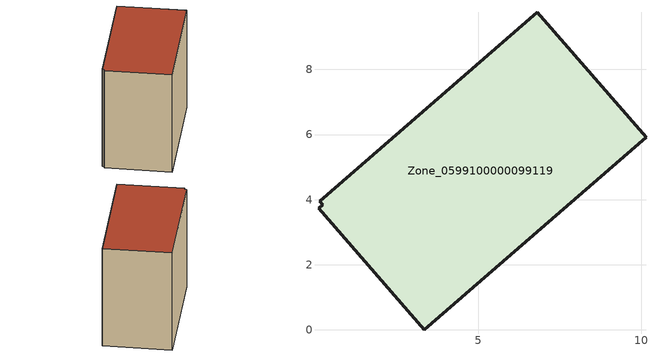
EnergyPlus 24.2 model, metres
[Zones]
Zone_0599100000099119
 floor ground (C_G): 0.09,3.74 0.22,3.85 0.12,3.96 6.81,9.76 10.15,5.92 3.34,0 z0
 wall outside (C_F): 10.15,5.92 6.81,9.76 0.12,3.96 0.22,3.85 0.09,3.74 3.34,0 10.15,5.92 z0:8.24
 roof outside (C_R): 0.22,3.85 0.09,3.74 3.34,0 10.15,5.92 6.81,9.76 0.12,3.96 z8.24
[BUILDING]
Pand.0599100000099119: North Axis=0; Terrain=City; Loads Convergence Tolerance Value=0.04; Temperature Convergence Tolerance Value=0.4; Solar Distribution=FullExterior; Maximum Number of Warmup Days=25; Minimum Number of Warmup Days=1
[Site:Location]
Rotterdam.The.Hague.AP_ZH_NLD Design_Conditions: Latitude=51.96; Longitude=4.45; Time Zone=1; Elevation=-4.5
[SITE:GROUNDTEMPERATURE:BUILDINGSURFACE]
18, 18, 18, 18, 18, 18, 18, 18, 18, 18, 18, 18
[MATERIAL] Thermal Absorptance=0.9; Solar Absorptance=0.7; Visible Absorptance=0.7
Name | Roughness | Thickness | Conductivity | Density | Specific Heat
G.TI.1975-1991 | MediumSmooth | 0.15 | 0.288461 | 540 | 1210
F.TI.1975-1991 | Rough | 0.3 | 0.230769 | 1920 | 840
R.TI.1975-1991 | MediumRough | 0.2 | 0.153846 | 1500 | 1000
[CONSTRUCTION]
C_G: G.TI.1975-1991
C_F: F.TI.1975-1991
C_R: R.TI.1975-1991
[ZONE]
Zone_0599100000099119: Type=1; Multiplier=1; Ceiling Height=Autocalculate; Volume=Autocalculate; Floor Area=autocalculate; Part of Total Floor Area=Yes
[ZONEINFILTRATION:DESIGNFLOWRATE]
Infil_Zone_0599100000099119: Zone or ZoneList or Space or SpaceList=Zone_0599100000099119; Schedule=AlwaysOn; Design Flow Rate Calculation Method=Flow/Area; Flow Rate per Floor Area=0.003; Constant Term Coefficient=1; Temperature Term Coefficient=0; Velocity Term Coefficient=0; Velocity Squared Term Coefficient=0
[HVACTEMPLATE:ZONE:IDEALLOADSAIRSYSTEM]
Zone_0599100000099119: Maximum Heating Supply Air Temperature=50; Minimum Cooling Supply Air Temperature=13; Maximum Heating Supply Air Humidity Ratio=0.0156; Minimum Cooling Supply Air Humidity Ratio=0.0077; Heating Limit=NoLimit; Cooling Limit=NoLimit; Dehumidification Control Type=ConstantSensibleHeatRatio; Cooling Sensible Heat Ratio=0.7; Dehumidification Setpoint=60; Humidification Control Type=None; Humidification Setpoint=30; Outdoor Air Method=None; Outdoor Air Flow Rate per Person=0.00944; Outdoor Air Flow Rate per Zone Floor Area=0; Outdoor Air Flow Rate per Zone=0; Demand Controlled Ventilation Type=None; Outdoor Air Economizer Type=NoEconomizer; Heat Recovery Type=None; Sensible Heat Recovery Effectiveness=0.7; Latent Heat Recovery Effectiveness=0.65
[ZONECONTROL:THERMOSTAT]
ThermostatControl_Zone_0599100000099119: Zone or ZoneList=Zone_0599100000099119; Control Type Schedule=DualSetpointControlType; Control 1=Thermostat_Zone_0599100000099119; Temperature Difference Between Cutout And Setpoint=0
[THERMOSTATSETPOINT:DUALSETPOINT]
Thermostat_Zone_0599100000099119: Heating Setpoint Temperature Schedule=HeatingSetpoint_Zone_0599100000099119; Cooling Setpoint Temperature Schedule=CoolingSetpoint_Zone_0599100000099119
[SCHEDULE:COMPACT]
HeatingSetpoint_Zone_0599100000099119: Through: 12/31, For: AllDays, Until: 24:00, 21
CoolingSetpoint_Zone_0599100000099119: Through: 12/31, For: AllDays, Until: 24:00, 24
DualSetpointControlType: Through: 12/31, For: AllDays, Until: 24:00, 4
AlwaysOn: Through: 12/31, For: AllDays, Until: 24:00, 1
